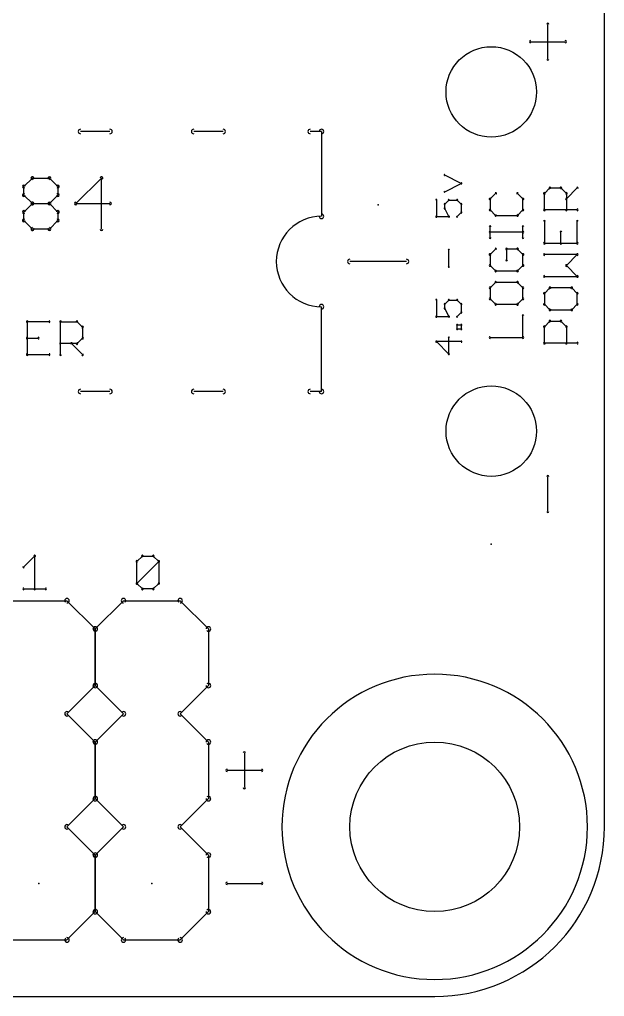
# Model space of a CAD drawing. Header units: inches. Extents: x 0 to 7.94, y 0 to 5.69.
# Drawn here: x 4.883 to 5.4, y 2.2 to 3.064 of the extents above; entities that cross this region are included whole.
import ezdxf

# ---------------------------------------------------------------- set-up
doc = ezdxf.new("R2010")
doc.units = ezdxf.units.IN
doc.header["$MEASUREMENT"] = 0
for name, color, linetype, true_color in [('Pcb', 178, 'Continuous', 0x000000), ('PcbDocument', 253, 'Continuous', 0xadadad), ('PcbLabels', 178, 'Continuous', 0x000000), ('PcbOutline', 178, 'Continuous', 0x000000)]:
    doc.layers.add(name, color=color, linetype=linetype, true_color=true_color)

# ---------------------------------------------------------------- blocks, each defined once
blk = doc.blocks.new('HBridge84')
at = {"layer": 'Pcb'}
for p in [(1.8, 0.7), (1.9, 0.4), (1.5, 0.1), (1.6, 0.1)]:
    blk.add_point(p, dxfattribs=at)
at = {"layer": 'PcbDocument'}
for points in [[(1.95098, 0.85967, 1), (1.94898, 0.85967)], [(1.93463, 0.84533, 1), (1.93463, 0.84333)], [(1.96533, 0.84333, 1), (1.96533, 0.84533)], [(1.94898, 0.82898, 1), (1.95098, 0.82898)], [(1.537, 0.767, 1), (1.537, 0.763)], [(1.563, 0.763, 1), (1.563, 0.767)], [(1.637, 0.767, 1), (1.637, 0.763)], [(1.663, 0.763, 1), (1.663, 0.767)], [(1.74, 0.767, 1), (1.74, 0.763)], [(1.752, 0.765, 1), (1.748, 0.765)], [(1.75, 0.763, 1), (1.75, 0.767)], [(1.85904, 0.7269, 1), (1.8586, 0.726)], [(1.87372, 0.71867, 1), (1.87328, 0.71956)], [(1.87328, 0.71867, 1), (1.87372, 0.71956)], [(1.8586, 0.71222, 1), (1.85904, 0.71132)], [(1.90434, 0.70961, 1), (1.90328, 0.71067)], [(1.92369, 0.71067, 1), (1.92263, 0.70961)], [(1.94772, 0.71021, 1), (1.94622, 0.71021)], [(1.94644, 0.71074, 1), (1.9475, 0.70968)], [(1.95181, 0.7158, 1), (1.95181, 0.7143)], [(1.95234, 0.71452, 1), (1.95128, 0.71558)], [(1.96202, 0.71558, 1), (1.96096, 0.71452)], [(1.96149, 0.7143, 1), (1.96149, 0.7158)], [(1.96707, 0.71021, 1), (1.96557, 0.71021)], [(1.9658, 0.70968, 1), (1.96685, 0.71074)], [(1.97653, 0.71452, 1), (1.97547, 0.71558)], [(1.85198, 0.70435, 1), (1.85098, 0.70435)], [(1.85932, 0.70068, 1), (1.85832, 0.70068)], [(1.85847, 0.70104, 1), (1.85917, 0.70033)], [(1.86249, 0.70485, 1), (1.86249, 0.70385)], [(1.86284, 0.704, 1), (1.86214, 0.7047)], [(1.87019, 0.7047, 1), (1.86948, 0.704)], [(1.86983, 0.70385, 1), (1.86983, 0.70485)], [(1.874, 0.70068, 1), (1.873, 0.70068)], [(1.87315, 0.70033, 1), (1.87385, 0.70104)], [(1.89972, 0.7053, 1), (1.89822, 0.7053)], [(1.89844, 0.70583, 1), (1.8995, 0.70477)], [(1.92875, 0.7053, 1), (1.92725, 0.7053)], [(1.92747, 0.70477, 1), (1.92853, 0.70583)], [(1.9658, 0.7059, 1), (1.96685, 0.70484)], [(1.75, 0.688, 1), (1.75, 0.692)], [(1.85927, 0.69724, 1), (1.85837, 0.69679)], [(1.85832, 0.69701, 1), (1.85932, 0.69701)], [(1.873, 0.69334, 1), (1.874, 0.69334)], [(1.87385, 0.69299, 1), (1.87315, 0.6937)], [(1.89822, 0.69563, 1), (1.89972, 0.69563)], [(1.8995, 0.69615, 1), (1.89844, 0.69509)], [(1.90381, 0.69154, 1), (1.90381, 0.69004)], [(1.90328, 0.69026, 1), (1.90434, 0.69132)], [(1.92263, 0.69132, 1), (1.92369, 0.69026)], [(1.92316, 0.69004, 1), (1.92316, 0.69154)], [(1.92725, 0.69563, 1), (1.92875, 0.69563)], [(1.92853, 0.69509, 1), (1.92747, 0.69615)], [(1.94622, 0.6957, 1), (1.94772, 0.6957)], [(1.94698, 0.69645, 1), (1.94698, 0.69495)], [(1.96557, 0.6957, 1), (1.96707, 0.6957)], [(1.976, 0.69495, 1), (1.976, 0.69645)], [(1.75, 0.69, 1), (1.75, 0.61)], [(1.748, 0.69, 1), (1.752, 0.69)], [(1.85148, 0.69017, 1), (1.85148, 0.68917)], [(1.85098, 0.68967, 1), (1.85198, 0.68967)], [(1.86204, 0.68945, 1), (1.86294, 0.6899)], [(1.86249, 0.68917, 1), (1.86249, 0.69017)], [(1.86948, 0.69003, 1), (1.87019, 0.68932)], [(1.94772, 0.68558, 1), (1.94622, 0.68558)], [(1.97675, 0.68558, 1), (1.97525, 0.68558)], [(1.89972, 0.68082, 1), (1.89822, 0.68082)], [(1.89898, 0.67673, 1), (1.89898, 0.67523)], [(1.92875, 0.68082, 1), (1.92725, 0.68082)], [(1.928, 0.67523, 1), (1.928, 0.67673)], [(1.96224, 0.67591, 1), (1.96074, 0.67591)], [(1.89822, 0.67114, 1), (1.89972, 0.67114)], [(1.92725, 0.67114, 1), (1.92875, 0.67114)], [(1.94622, 0.66623, 1), (1.94772, 0.66623)], [(1.94698, 0.66698, 1), (1.94698, 0.66548)], [(1.96074, 0.66623, 1), (1.96224, 0.66623)], [(1.97525, 0.66623, 1), (1.97675, 0.66623)], [(1.976, 0.66548, 1), (1.976, 0.66698)], [(1.86299, 0.66015, 1), (1.86199, 0.66015)], [(1.89972, 0.65619, 1), (1.89822, 0.65619)], [(1.89844, 0.65672, 1), (1.8995, 0.65566)], [(1.90434, 0.6605, 1), (1.90328, 0.66156)], [(1.91349, 0.66178, 1), (1.91349, 0.66028)], [(1.91424, 0.66103, 1), (1.91274, 0.66103)], [(1.92369, 0.66156, 1), (1.92263, 0.6605)], [(1.92316, 0.66028, 1), (1.92316, 0.66178)], [(1.92875, 0.65619, 1), (1.92725, 0.65619)], [(1.92747, 0.65566, 1), (1.92853, 0.65672)], [(1.94698, 0.65687, 1), (1.94698, 0.65537)], [(1.97653, 0.65559, 1), (1.97547, 0.65665)], [(1.976, 0.65537, 1), (1.976, 0.65687)], [(1.775, 0.652, 1), (1.775, 0.648)], [(1.825, 0.648, 1), (1.825, 0.652)], [(1.91274, 0.65135, 1), (1.91424, 0.65135)], [(1.86199, 0.64548, 1), (1.86299, 0.64548)], [(1.8995, 0.64705, 1), (1.89844, 0.64598)], [(1.89822, 0.64652, 1), (1.89972, 0.64652)], [(1.90381, 0.64243, 1), (1.90381, 0.64093)], [(1.90328, 0.64115, 1), (1.90434, 0.64221)], [(1.92263, 0.64221, 1), (1.92369, 0.64115)], [(1.92316, 0.64093, 1), (1.92316, 0.64243)], [(1.92725, 0.64652, 1), (1.92875, 0.64652)], [(1.92853, 0.64598, 1), (1.92747, 0.64705)], [(1.96685, 0.64697, 1), (1.9658, 0.64591)], [(1.9658, 0.64697, 1), (1.96685, 0.64591)], [(1.90381, 0.63231, 1), (1.90381, 0.63081)], [(1.90434, 0.63103, 1), (1.90328, 0.63209)], [(1.92369, 0.63209, 1), (1.92263, 0.63103)], [(1.92316, 0.63081, 1), (1.92316, 0.63231)], [(1.94698, 0.63752, 1), (1.94698, 0.63602)], [(1.97547, 0.63624, 1), (1.97653, 0.6373)], [(1.976, 0.63602, 1), (1.976, 0.63752)], [(1.89972, 0.62672, 1), (1.89822, 0.62672)], [(1.89844, 0.62726, 1), (1.8995, 0.6262)], [(1.92875, 0.62672, 1), (1.92725, 0.62672)], [(1.92747, 0.6262, 1), (1.92853, 0.62726)], [(1.94772, 0.62181, 1), (1.94622, 0.62181)], [(1.94644, 0.62235, 1), (1.9475, 0.62128)], [(1.95181, 0.6274, 1), (1.95181, 0.6259)], [(1.95234, 0.62612, 1), (1.95128, 0.62718)], [(1.97169, 0.62718, 1), (1.97063, 0.62612)], [(1.97116, 0.6259, 1), (1.97116, 0.6274)], [(1.97675, 0.62181, 1), (1.97525, 0.62181)], [(1.97547, 0.62128, 1), (1.97653, 0.62235)], [(1.85198, 0.61596, 1), (1.85098, 0.61596)], [(1.86249, 0.61646, 1), (1.86249, 0.61546)], [(1.86284, 0.6156, 1), (1.86214, 0.61631)], [(1.87019, 0.61631, 1), (1.86948, 0.6156)], [(1.86983, 0.61546, 1), (1.86983, 0.61646)], [(1.8995, 0.61758, 1), (1.89844, 0.61652)], [(1.89822, 0.61705, 1), (1.89972, 0.61705)], [(1.92725, 0.61705, 1), (1.92875, 0.61705)], [(1.92853, 0.61652, 1), (1.92747, 0.61758)], [(1.752, 0.61, 1), (1.748, 0.61)], [(1.75, 0.608, 1), (1.75, 0.612)], [(1.85932, 0.61229, 1), (1.85832, 0.61229)], [(1.85847, 0.61264, 1), (1.85917, 0.61193)], [(1.85927, 0.60884, 1), (1.85837, 0.60839)], [(1.85832, 0.60862, 1), (1.85932, 0.60862)], [(1.874, 0.61229, 1), (1.873, 0.61229)], [(1.873, 0.60495, 1), (1.874, 0.60495)], [(1.87315, 0.61193, 1), (1.87385, 0.61264)], [(1.87385, 0.60459, 1), (1.87315, 0.6053)], [(1.90381, 0.61296, 1), (1.90381, 0.61146)], [(1.90328, 0.61168, 1), (1.90434, 0.61274)], [(1.92263, 0.61274, 1), (1.92369, 0.61168)], [(1.92316, 0.61146, 1), (1.92316, 0.61296)], [(1.94622, 0.61214, 1), (1.94772, 0.61214)], [(1.9475, 0.61267, 1), (1.94644, 0.61161)], [(1.95181, 0.60805, 1), (1.95181, 0.60655)], [(1.95128, 0.60677, 1), (1.95234, 0.60783)], [(1.97063, 0.60783, 1), (1.97169, 0.60677)], [(1.97116, 0.60655, 1), (1.97116, 0.60805)], [(1.97525, 0.61214, 1), (1.97675, 0.61214)], [(1.97653, 0.61161, 1), (1.97547, 0.61267)], [(1.48989, 0.59752, 1), (1.48989, 0.59602)], [(1.49065, 0.59678, 1), (1.48915, 0.59678)], [(1.50924, 0.59602, 1), (1.50924, 0.59752)], [(1.52011, 0.59678, 1), (1.51861, 0.59678)], [(1.51936, 0.59752, 1), (1.51936, 0.59602)], [(1.5344, 0.5973, 1), (1.53334, 0.59624)], [(1.53387, 0.59602, 1), (1.53387, 0.59752)], [(1.85148, 0.60178, 1), (1.85148, 0.60078)], [(1.85098, 0.60128, 1), (1.85198, 0.60128)], [(1.86204, 0.60106, 1), (1.86294, 0.6015)], [(1.86249, 0.60078, 1), (1.86249, 0.60178)], [(1.86948, 0.60163, 1), (1.87019, 0.60093)], [(1.92875, 0.6021, 1), (1.92725, 0.6021)], [(1.95181, 0.59794, 1), (1.95181, 0.59644)], [(1.95234, 0.59666, 1), (1.95128, 0.59772)], [(1.96202, 0.59772, 1), (1.96096, 0.59666)], [(1.96149, 0.59644, 1), (1.96149, 0.59794)], [(1.53946, 0.59194, 1), (1.53796, 0.59194)], [(1.53818, 0.59141, 1), (1.53924, 0.59247)], [(1.87033, 0.5939, 1), (1.86933, 0.5939)], [(1.86983, 0.5944, 1), (1.86983, 0.5934)], [(1.86983, 0.59073, 1), (1.86983, 0.58973)], [(1.86933, 0.59023, 1), (1.87033, 0.59023)], [(1.874, 0.5939, 1), (1.873, 0.5939)], [(1.873, 0.59023, 1), (1.874, 0.59023)], [(1.8735, 0.5934, 1), (1.8735, 0.5944)], [(1.8735, 0.58973, 1), (1.8735, 0.59073)], [(1.94772, 0.59235, 1), (1.94622, 0.59235)], [(1.94644, 0.59288, 1), (1.9475, 0.59182)], [(1.96707, 0.59235, 1), (1.96557, 0.59235)], [(1.9658, 0.59182, 1), (1.96685, 0.59288)], [(1.48989, 0.58301, 1), (1.48989, 0.58151)], [(1.49957, 0.58151, 1), (1.49957, 0.58301)], [(1.53796, 0.58226, 1), (1.53946, 0.58226)], [(1.53924, 0.58173, 1), (1.53818, 0.58279)], [(1.85148, 0.57964, 1), (1.85148, 0.57864)], [(1.85183, 0.57949, 1), (1.85113, 0.57878)], [(1.86299, 0.58281, 1), (1.86199, 0.58281)], [(1.8735, 0.57864, 1), (1.8735, 0.57964)], [(1.89898, 0.5835, 1), (1.89898, 0.582)], [(1.92725, 0.58275, 1), (1.92875, 0.58275)], [(1.928, 0.582, 1), (1.928, 0.5835)], [(1.51936, 0.57817, 1), (1.51936, 0.57667)], [(1.52957, 0.57796, 1), (1.5285, 0.57689)], [(1.53334, 0.57796, 1), (1.5344, 0.57689)], [(1.53387, 0.57667, 1), (1.53387, 0.57817)], [(1.94622, 0.57784, 1), (1.94772, 0.57784)], [(1.94698, 0.57859, 1), (1.94698, 0.57709)], [(1.96557, 0.57784, 1), (1.96707, 0.57784)], [(1.976, 0.57709, 1), (1.976, 0.57859)], [(1.48989, 0.5685, 1), (1.48989, 0.567)], [(1.48915, 0.56775, 1), (1.49065, 0.56775)], [(1.50924, 0.567, 1), (1.50924, 0.5685)], [(1.51861, 0.56775, 1), (1.52011, 0.56775)], [(1.53818, 0.56722, 1), (1.53924, 0.56828)], [(1.86199, 0.56813, 1), (1.86299, 0.56813)], [(1.86214, 0.56778, 1), (1.86284, 0.56848)], [(1.537, 0.537, 1), (1.537, 0.533)], [(1.563, 0.533, 1), (1.563, 0.537)], [(1.637, 0.537, 1), (1.637, 0.533)], [(1.663, 0.533, 1), (1.663, 0.537)], [(1.74, 0.537, 1), (1.74, 0.533)], [(1.75, 0.533, 1), (1.75, 0.537)], [(1.748, 0.535, 1), (1.752, 0.535)], [(1.95098, 0.45967, 1), (1.94898, 0.45967)], [(1.94898, 0.42898, 1), (1.95098, 0.42898)], [(1.49719, 0.38952, 1), (1.49569, 0.38952)], [(1.49697, 0.389, 1), (1.49591, 0.39006)], [(1.59161, 0.39028, 1), (1.59161, 0.38878)], [(1.59213, 0.389, 1), (1.59107, 0.39006)], [(1.60181, 0.39006, 1), (1.60075, 0.389)], [(1.60128, 0.38878, 1), (1.60128, 0.39028)], [(1.48624, 0.38038, 1), (1.4873, 0.37932)], [(1.58752, 0.38469, 1), (1.58602, 0.38469)], [(1.58624, 0.38522, 1), (1.5873, 0.38416)], [(1.60687, 0.38469, 1), (1.60537, 0.38469)], [(1.60665, 0.38416, 1), (1.60559, 0.38522)], [(1.60559, 0.38416, 1), (1.60665, 0.38522)], [(1.5873, 0.36587, 1), (1.58624, 0.36481)], [(1.58624, 0.36587, 1), (1.5873, 0.36481)], [(1.58602, 0.36534, 1), (1.58752, 0.36534)], [(1.60537, 0.36534, 1), (1.60687, 0.36534)], [(1.60665, 0.36481, 1), (1.60559, 0.36587)], [(1.48677, 0.36125, 1), (1.48677, 0.35975)], [(1.49569, 0.3605, 1), (1.49719, 0.3605)], [(1.50612, 0.35975, 1), (1.50612, 0.36125)], [(1.59161, 0.36125, 1), (1.59161, 0.35975)], [(1.59107, 0.35997, 1), (1.59213, 0.36103)], [(1.60075, 0.36103, 1), (1.60181, 0.35997)], [(1.60128, 0.35975, 1), (1.60128, 0.36125)], [(1.52641, 0.35141, 1), (1.52359, 0.34859)], [(1.525, 0.348, 1), (1.525, 0.352)], [(1.575, 0.352, 1), (1.575, 0.348)], [(1.57641, 0.34859, 1), (1.57359, 0.35141)], [(1.62641, 0.35141, 1), (1.62359, 0.34859)], [(1.625, 0.348, 1), (1.625, 0.352)], [(1.552, 0.325, 1), (1.548, 0.325)], [(1.552, 0.325, 1), (1.548, 0.325)], [(1.54859, 0.32641, 1), (1.55141, 0.32359)], [(1.54859, 0.32359, 1), (1.55141, 0.32641)], [(1.652, 0.325, 1), (1.648, 0.325)], [(1.64859, 0.32359, 1), (1.65141, 0.32641)], [(1.55141, 0.27641, 1), (1.54859, 0.27359)], [(1.55141, 0.27359, 1), (1.54859, 0.27641)], [(1.65141, 0.27359, 1), (1.64859, 0.27641)], [(1.85, 0.015, 1), (1.85, 0.285, 1), (1.85, 0.015)], [(1.548, 0.275, 1), (1.552, 0.275)], [(1.548, 0.275, 1), (1.552, 0.275)], [(1.648, 0.275, 1), (1.652, 0.275)], [(1.52641, 0.25141, 1), (1.52359, 0.24859)], [(1.52359, 0.25141, 1), (1.52641, 0.24859)], [(1.57641, 0.24859, 1), (1.57359, 0.25141)], [(1.57359, 0.24859, 1), (1.57641, 0.25141)], [(1.62641, 0.25141, 1), (1.62359, 0.24859)], [(1.62359, 0.25141, 1), (1.62641, 0.24859)], [(1.552, 0.225, 1), (1.548, 0.225)], [(1.552, 0.225, 1), (1.548, 0.225)], [(1.54859, 0.22641, 1), (1.55141, 0.22359)], [(1.54859, 0.22359, 1), (1.55141, 0.22641)], [(1.652, 0.225, 1), (1.648, 0.225)], [(1.64859, 0.22359, 1), (1.65141, 0.22641)], [(1.68283, 0.21537, 1), (1.68083, 0.21537)], [(1.66648, 0.20102, 1), (1.66648, 0.19902)], [(1.69717, 0.19902, 1), (1.69717, 0.20102)], [(1.68083, 0.18467, 1), (1.68283, 0.18467)], [(1.55141, 0.17641, 1), (1.54859, 0.17359)], [(1.548, 0.175, 1), (1.552, 0.175)], [(1.548, 0.175, 1), (1.552, 0.175)], [(1.55141, 0.17359, 1), (1.54859, 0.17641)], [(1.648, 0.175, 1), (1.652, 0.175)], [(1.65141, 0.17359, 1), (1.64859, 0.17641)], [(1.52641, 0.15141, 1), (1.52359, 0.14859)], [(1.52359, 0.15141, 1), (1.52641, 0.14859)], [(1.57641, 0.14859, 1), (1.57359, 0.15141)], [(1.57359, 0.14859, 1), (1.57641, 0.15141)], [(1.62641, 0.15141, 1), (1.62359, 0.14859)], [(1.62359, 0.15141, 1), (1.62641, 0.14859)], [(1.552, 0.125, 1), (1.548, 0.125)], [(1.552, 0.125, 1), (1.548, 0.125)], [(1.54859, 0.12641, 1), (1.55141, 0.12359)], [(1.54859, 0.12359, 1), (1.55141, 0.12641)], [(1.652, 0.125, 1), (1.648, 0.125)], [(1.64859, 0.12359, 1), (1.65141, 0.12641)], [(1.66648, 0.10102, 1), (1.66648, 0.09902)], [(1.69717, 0.09902, 1), (1.69717, 0.10102)], [(1.55141, 0.07641, 1), (1.54859, 0.07359)], [(1.548, 0.075, 1), (1.552, 0.075)], [(1.548, 0.075, 1), (1.552, 0.075)], [(1.55141, 0.07359, 1), (1.54859, 0.07641)], [(1.648, 0.075, 1), (1.652, 0.075)], [(1.65141, 0.07359, 1), (1.64859, 0.07641)], [(1.525, 0.048, 1), (1.525, 0.052)], [(1.575, 0.052, 1), (1.575, 0.048)], [(1.625, 0.048, 1), (1.625, 0.052)], [(1.52359, 0.05141, 1), (1.52641, 0.04859)], [(1.57359, 0.04859, 1), (1.57641, 0.05141)], [(1.62359, 0.05141, 1), (1.62641, 0.04859)]]:
    blk.add_lwpolyline(points, format="xyb", dxfattribs=at)
for points in [[(1.94998, 0.82898), (1.94998, 0.85967)], [(1.93463, 0.84433), (1.96533, 0.84433)], [(1.563, 0.765), (1.537, 0.765)], [(1.663, 0.765), (1.637, 0.765)], [(1.75, 0.765), (1.74, 0.765)], [(1.75, 0.765), (1.75, 0.69)], [(1.8735, 0.71911), (1.85882, 0.72645)], [(1.85882, 0.71177), (1.8735, 0.71911)], [(1.90381, 0.71014), (1.89898, 0.7053)], [(1.928, 0.7053), (1.92316, 0.71014)], [(1.94698, 0.71021), (1.95181, 0.71505)], [(1.94698, 0.6957), (1.94698, 0.71021)], [(1.95181, 0.71505), (1.96149, 0.71505)], [(1.96149, 0.71505), (1.96633, 0.71021)], [(1.96633, 0.70537), (1.976, 0.71505)], [(1.96633, 0.71021), (1.96633, 0.6957)], [(1.85148, 0.70435), (1.85148, 0.68967)], [(1.85882, 0.70068), (1.86249, 0.70435)], [(1.85882, 0.69701), (1.85882, 0.70068)], [(1.86249, 0.70435), (1.86983, 0.70435)], [(1.86983, 0.70435), (1.8735, 0.70068)], [(1.8735, 0.70068), (1.8735, 0.69334)], [(1.89898, 0.7053), (1.89898, 0.69563)], [(1.928, 0.69563), (1.928, 0.7053)], [(1.86249, 0.68967), (1.85882, 0.69701)], [(1.8735, 0.69334), (1.86983, 0.68967)], [(1.89898, 0.69563), (1.90381, 0.69079)], [(1.92316, 0.69079), (1.928, 0.69563)], [(1.976, 0.6957), (1.94698, 0.6957)], [(1.85148, 0.68967), (1.86249, 0.68967)], [(1.90381, 0.69079), (1.92316, 0.69079)], [(1.94698, 0.68558), (1.94698, 0.66623)], [(1.976, 0.66623), (1.976, 0.68558)], [(1.89898, 0.67114), (1.89898, 0.68082)], [(1.928, 0.67598), (1.89898, 0.67598)], [(1.928, 0.67114), (1.928, 0.68082)], [(1.96149, 0.66623), (1.96149, 0.67591)], [(1.94698, 0.66623), (1.976, 0.66623)], [(1.86249, 0.64548), (1.86249, 0.66015)], [(1.90381, 0.66103), (1.89898, 0.65619)], [(1.92316, 0.66103), (1.91349, 0.66103)], [(1.91349, 0.66103), (1.91349, 0.65135)], [(1.928, 0.65619), (1.92316, 0.66103)], [(1.825, 0.65), (1.775, 0.65)], [(1.89898, 0.65619), (1.89898, 0.64652)], [(1.928, 0.64652), (1.928, 0.65619)], [(1.976, 0.65612), (1.94698, 0.65612)], [(1.96633, 0.64644), (1.976, 0.65612)], [(1.89898, 0.64652), (1.90381, 0.64168)], [(1.90381, 0.64168), (1.92316, 0.64168)], [(1.92316, 0.64168), (1.928, 0.64652)], [(1.976, 0.63677), (1.96633, 0.64644)], [(1.90381, 0.63156), (1.89898, 0.62672)], [(1.92316, 0.63156), (1.90381, 0.63156)], [(1.928, 0.62672), (1.92316, 0.63156)], [(1.94698, 0.63677), (1.976, 0.63677)], [(1.89898, 0.62672), (1.89898, 0.61705)], [(1.928, 0.61705), (1.928, 0.62672)], [(1.95181, 0.62665), (1.94698, 0.62181)], [(1.97116, 0.62665), (1.95181, 0.62665)], [(1.976, 0.62181), (1.97116, 0.62665)], [(1.85148, 0.61596), (1.85148, 0.60128)], [(1.85882, 0.61229), (1.86249, 0.61596)], [(1.86249, 0.61596), (1.86983, 0.61596)], [(1.86983, 0.61596), (1.8735, 0.61229)], [(1.89898, 0.61705), (1.90381, 0.61221)], [(1.92316, 0.61221), (1.928, 0.61705)], [(1.94698, 0.62181), (1.94698, 0.61214)], [(1.976, 0.61214), (1.976, 0.62181)], [(1.75, 0.535), (1.75, 0.61)], [(1.85882, 0.60862), (1.85882, 0.61229)], [(1.86249, 0.60128), (1.85882, 0.60862)], [(1.8735, 0.60495), (1.86983, 0.60128)], [(1.8735, 0.61229), (1.8735, 0.60495)], [(1.90381, 0.61221), (1.92316, 0.61221)], [(1.94698, 0.61214), (1.95181, 0.6073)], [(1.95181, 0.6073), (1.97116, 0.6073)], [(1.97116, 0.6073), (1.976, 0.61214)], [(1.50924, 0.59678), (1.48989, 0.59678)], [(1.48989, 0.59678), (1.48989, 0.56775)], [(1.51936, 0.56775), (1.51936, 0.59678)], [(1.51936, 0.59678), (1.53387, 0.59678)], [(1.53387, 0.59678), (1.53871, 0.59194)], [(1.85148, 0.60128), (1.86249, 0.60128)], [(1.928, 0.58275), (1.928, 0.6021)], [(1.94698, 0.59235), (1.95181, 0.59719)], [(1.95181, 0.59719), (1.96149, 0.59719)], [(1.96149, 0.59719), (1.96633, 0.59235)], [(1.53871, 0.59194), (1.53871, 0.58226)], [(1.86983, 0.59023), (1.86983, 0.5939)], [(1.86983, 0.5939), (1.8735, 0.5939)], [(1.8735, 0.59023), (1.86983, 0.59023)], [(1.8735, 0.5939), (1.8735, 0.59023)], [(1.94698, 0.57784), (1.94698, 0.59235)], [(1.96633, 0.59235), (1.96633, 0.57784)], [(1.48989, 0.58226), (1.49957, 0.58226)], [(1.53871, 0.58226), (1.53387, 0.57743)], [(1.8735, 0.57914), (1.85148, 0.57914)], [(1.85148, 0.57914), (1.86249, 0.56813)], [(1.86249, 0.56813), (1.86249, 0.58281)], [(1.89898, 0.58275), (1.928, 0.58275)], [(1.53387, 0.57743), (1.51936, 0.57743)], [(1.52904, 0.57743), (1.53871, 0.56775)], [(1.976, 0.57784), (1.94698, 0.57784)], [(1.48989, 0.56775), (1.50924, 0.56775)], [(1.563, 0.535), (1.537, 0.535)], [(1.663, 0.535), (1.637, 0.535)], [(1.75, 0.535), (1.74, 0.535)], [(1.94998, 0.42898), (1.94998, 0.45967)], [(1.48677, 0.37985), (1.49644, 0.38952)], [(1.49644, 0.38952), (1.49644, 0.3605)], [(1.58677, 0.38469), (1.59161, 0.38952)], [(1.59161, 0.38952), (1.60128, 0.38952)], [(1.60128, 0.38952), (1.60612, 0.38469)], [(1.58677, 0.36534), (1.58677, 0.38469)], [(1.58677, 0.36534), (1.60612, 0.38469)], [(1.60612, 0.38469), (1.60612, 0.36534)], [(1.59161, 0.3605), (1.58677, 0.36534)], [(1.60612, 0.36534), (1.60128, 0.3605)], [(1.48677, 0.3605), (1.50612, 0.3605)], [(1.60128, 0.3605), (1.59161, 0.3605)], [(1.475, 0.35), (1.525, 0.35)], [(1.525, 0.35), (1.55, 0.325)], [(1.55, 0.325), (1.575, 0.35)], [(1.575, 0.35), (1.625, 0.35)], [(1.625, 0.35), (1.65, 0.325)], [(1.55, 0.275), (1.55, 0.325)], [(1.55, 0.325), (1.55, 0.275)], [(1.65, 0.325), (1.65, 0.275)], [(1.55, 0.275), (1.525, 0.25)], [(1.575, 0.25), (1.55, 0.275)], [(1.65, 0.275), (1.625, 0.25)], [(1.525, 0.25), (1.55, 0.225)], [(1.55, 0.225), (1.575, 0.25)], [(1.625, 0.25), (1.65, 0.225)], [(1.55, 0.175), (1.55, 0.225)], [(1.55, 0.225), (1.55, 0.175)], [(1.65, 0.225), (1.65, 0.175)], [(1.68183, 0.21537), (1.68183, 0.18467)], [(1.66648, 0.20002), (1.69717, 0.20002)], [(1.55, 0.175), (1.525, 0.15)], [(1.575, 0.15), (1.55, 0.175)], [(1.65, 0.175), (1.625, 0.15)], [(1.525, 0.15), (1.55, 0.125)], [(1.55, 0.125), (1.575, 0.15)], [(1.625, 0.15), (1.65, 0.125)], [(1.55, 0.075), (1.55, 0.125)], [(1.55, 0.125), (1.55, 0.075)], [(1.65, 0.125), (1.65, 0.075)], [(1.66648, 0.10002), (1.69717, 0.10002)], [(1.525, 0.05), (1.55, 0.075)], [(1.55, 0.075), (1.575, 0.05)], [(1.625, 0.05), (1.65, 0.075)], [(1.475, 0.05), (1.525, 0.05)], [(1.575, 0.05), (1.625, 0.05)]]:
    blk.add_lwpolyline(points, dxfattribs=at)
at = {"layer": 'PcbLabels'}
for points in [[(1.48815, 0.71628, 1), (1.48565, 0.71628)], [(1.48602, 0.71717, 1), (1.48779, 0.7154)], [(1.49441, 0.72504, 1), (1.49441, 0.72254)], [(1.4953, 0.72291, 1), (1.49353, 0.72467)], [(1.51031, 0.72467, 1), (1.50854, 0.72291)], [(1.50943, 0.72254, 1), (1.50943, 0.72504)], [(1.51818, 0.71628, 1), (1.51568, 0.71628)], [(1.51605, 0.7154, 1), (1.51781, 0.71717)], [(1.55671, 0.72379, 1), (1.55421, 0.72379)], [(1.55635, 0.72291, 1), (1.55458, 0.72467)], [(1.48779, 0.70966, 1), (1.48602, 0.70789)], [(1.48565, 0.70878, 1), (1.48815, 0.70878)], [(1.51568, 0.70878, 1), (1.51818, 0.70878)], [(1.51781, 0.70789, 1), (1.51605, 0.70966)], [(1.49441, 0.70252, 1), (1.49441, 0.70002)], [(1.4953, 0.70039, 1), (1.49353, 0.70215)], [(1.49353, 0.70039, 1), (1.4953, 0.70215)], [(1.51031, 0.70215, 1), (1.50854, 0.70039)], [(1.50854, 0.70215, 1), (1.51031, 0.70039)], [(1.50943, 0.70002, 1), (1.50943, 0.70252)], [(1.53294, 0.70252, 1), (1.53294, 0.70002)], [(1.53206, 0.70215, 1), (1.53383, 0.70039)], [(1.56297, 0.70002, 1), (1.56297, 0.70252)], [(1.48815, 0.69376, 1), (1.48565, 0.69376)], [(1.48602, 0.69465, 1), (1.48779, 0.69288)], [(1.51818, 0.69376, 1), (1.51568, 0.69376)], [(1.51605, 0.69288, 1), (1.51781, 0.69465)], [(1.48779, 0.68714, 1), (1.48602, 0.68537)], [(1.48565, 0.68626, 1), (1.48815, 0.68626)], [(1.51568, 0.68626, 1), (1.51818, 0.68626)], [(1.51781, 0.68537, 1), (1.51605, 0.68714)], [(1.49441, 0.68, 1), (1.49441, 0.6775)], [(1.49353, 0.67787, 1), (1.4953, 0.67963)], [(1.50854, 0.67963, 1), (1.51031, 0.67787)], [(1.50943, 0.6775, 1), (1.50943, 0.68)], [(1.55421, 0.67875, 1), (1.55671, 0.67875)]]:
    blk.add_lwpolyline(points, format="xyb", dxfattribs=at)
for points in [[(1.48691, 0.71628), (1.49441, 0.72379)], [(1.49441, 0.72379), (1.50943, 0.72379)], [(1.50943, 0.72379), (1.51693, 0.71628)], [(1.55546, 0.72379), (1.53294, 0.70127)], [(1.55546, 0.67875), (1.55546, 0.72379)], [(1.48691, 0.70878), (1.48691, 0.71628)], [(1.49441, 0.70127), (1.48691, 0.70878)], [(1.51693, 0.70878), (1.50943, 0.70127)], [(1.51693, 0.71628), (1.51693, 0.70878)], [(1.48691, 0.69376), (1.49441, 0.70127)], [(1.49441, 0.70127), (1.50943, 0.70127)], [(1.50943, 0.70127), (1.51693, 0.69376)], [(1.53294, 0.70127), (1.56297, 0.70127)], [(1.48691, 0.68626), (1.48691, 0.69376)], [(1.51693, 0.69376), (1.51693, 0.68626)], [(1.49441, 0.67875), (1.48691, 0.68626)], [(1.51693, 0.68626), (1.50943, 0.67875)], [(1.50943, 0.67875), (1.49441, 0.67875)]]:
    blk.add_lwpolyline(points, dxfattribs=at)
at = {"layer": 'PcbOutline'}
for p, q in [((2, 0.15), (2, 1.14948)), ((0.15, 0), (1.85, 0))]:
    blk.add_line(p, q, dxfattribs=at)
for centre, radius in [((1.9, 0.8), 0.04), ((1.9, 0.5), 0.04), ((1.85, 0.15), 0.075)]:
    blk.add_circle(centre, radius, dxfattribs=at)
blk.add_arc((1.85, 0.15), 0.15, 270, 0, dxfattribs=at)

msp = doc.modelspace()

# ---------------------------------------------------------------- block references
at = {"layer": 'Pcb'}
msp.add_blockref('HBridge84', (3.4, 2.2), dxfattribs=at)

doc.saveas('drawing.dxf')
